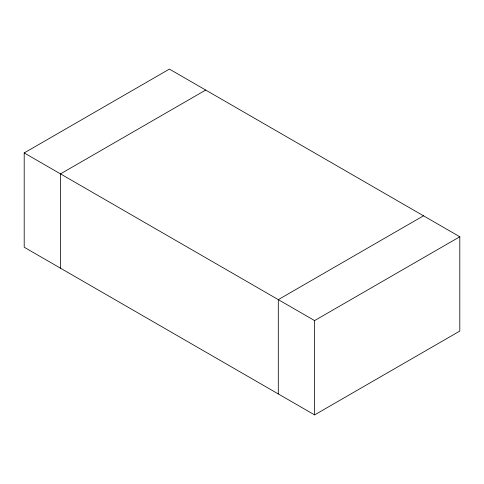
<?xml version="1.0" encoding="UTF-8"?>
<svg xmlns="http://www.w3.org/2000/svg" width="484" height="484" viewBox="0 0 484 484"><rect width="100%" height="100%" fill="white"/><g stroke="black" fill="none" stroke-linecap="round" stroke-linejoin="round"><path stroke-width="0.73" d="M24.2 152.932L169.4 69.097L459.8 236.761L459.8 331.068L314.6 414.903L24.2 247.239L24.2 152.932L314.6 320.589L459.8 236.761M205.7 90.054L60.5 173.889L60.5 268.197M423.5 215.803L278.3 299.632L278.3 393.946M314.6 320.589L314.6 414.903"/></g></svg>
